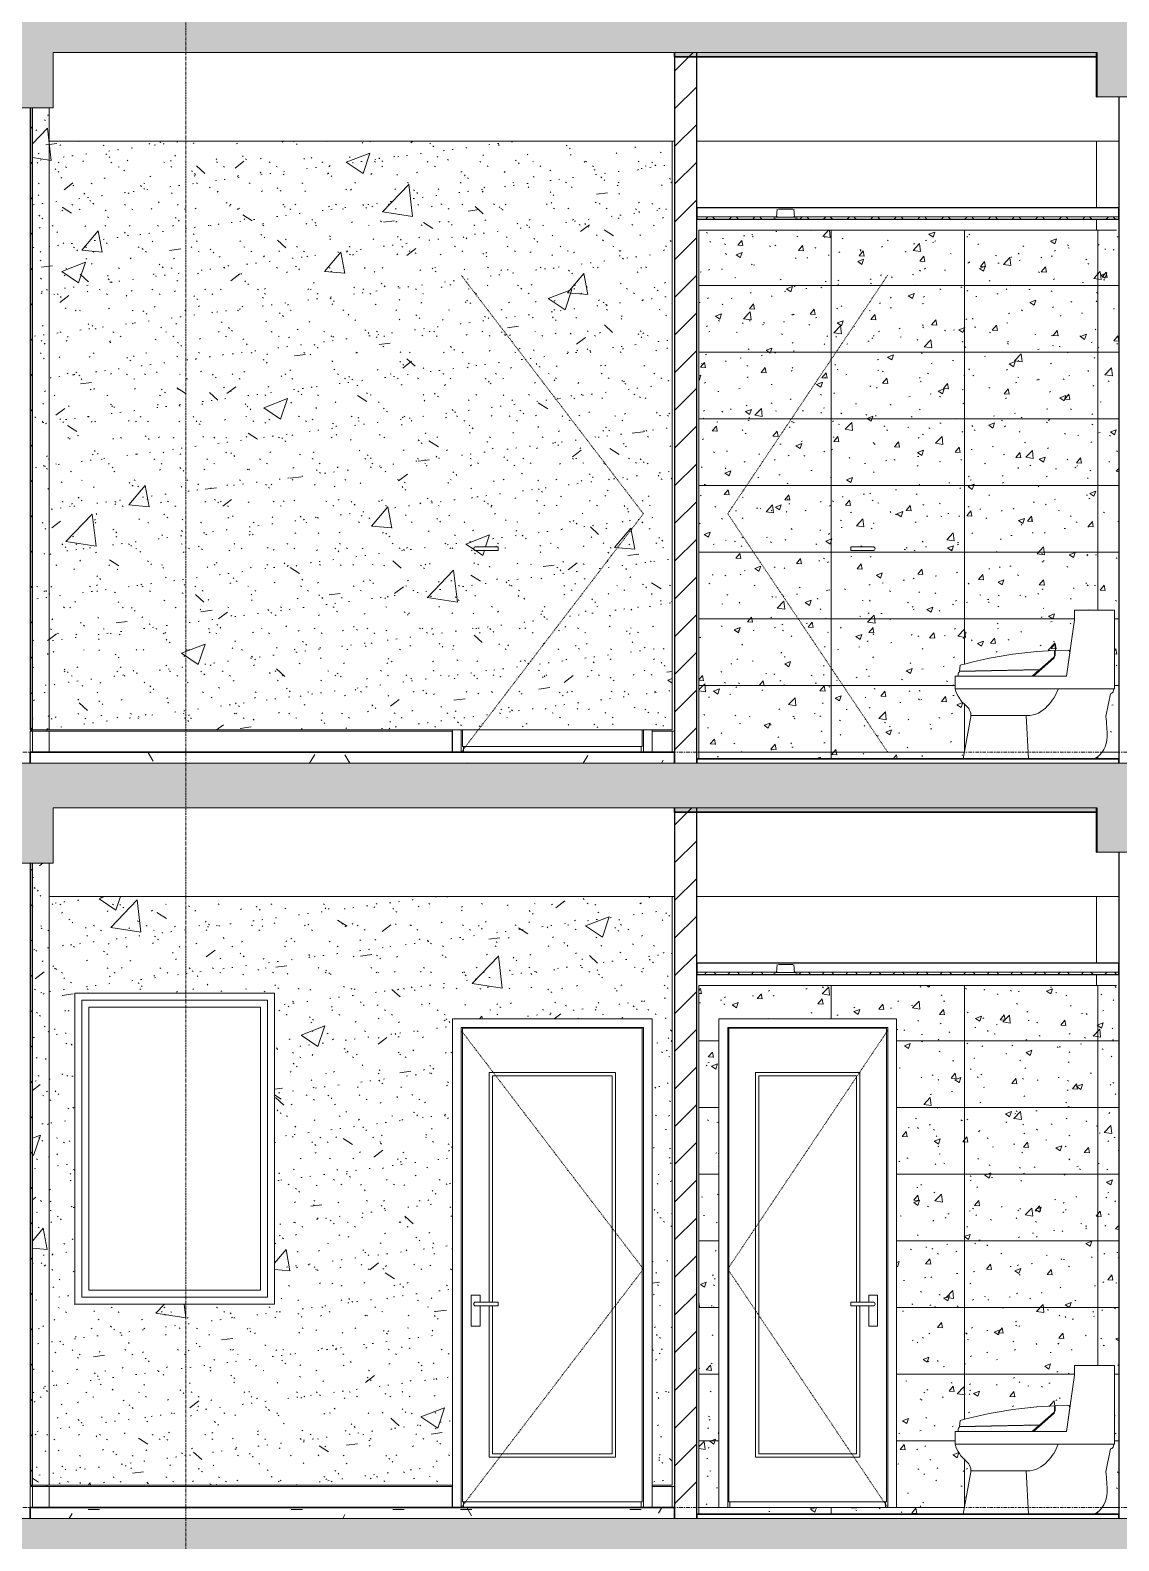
# Model space of a CAD drawing. Header units: millimetres. Extents: x -92143 to -2058, y -8802 to 35300.
# Drawn here: x -45237 to -40337, y 5450 to 12250 of the extents above; entities that cross this region are included whole.
import ezdxf

# ---------------------------------------------------------------- set-up
doc = ezdxf.new("R2010")
doc.units = ezdxf.units.MM
for name, pattern in [('Centre', [31.75, 6.35, -4.7625, 15.875, -4.7625]), ('Dash', [6.35, 3.175, -3.175]), ('Grid Line', [22.225, 12.7, -3.175, 3.175, -3.175])]:
    doc.linetypes.add(name, pattern=pattern)
for name, color, linetype, lineweight in [('0-1', 7, 'Continuous', 5), ('A-CLNG-1', 250, 'Continuous', 25), ('A-CLNG-2', 7, 'Continuous', 9), ('A-CLNG-PATT-1', 9, 'Continuous', 9), ('A-DETL-GENF-1', 7, 'Continuous', 9), ('A-DETL-GENF-HDLN-1', 7, 'Dash', 9), ('A-DETL-THIN', 151, 'Continuous', 9), ('A-DOOR', 31, 'Continuous', 9), ('A-DOOR-1', 7, 'Continuous', 9), ('A-FLOR-1', 10, 'Continuous', 35), ('A-FLOR-HRAL', 11, 'Continuous', 9), ('A-FLOR-HRAL-1', 253, 'Continuous', 18), ('A-FLOR-HRAL-2', 9, 'Continuous', 9), ('A-FLOR-LEVL-2', 51, 'Centre', 9), ('A-FLOR-PATT-1', 7, 'Continuous', 9), ('A-FLOR-PATT-2', 67, 'Continuous', 9), ('A-GLAZ', 151, 'Continuous', 9), ('A-GLAZ-1', 7, 'Continuous', 9), ('A-WALL-1', 7, 'Continuous', 9), ('A-WALL-2', 250, 'Continuous', 25), ('A-WALL-PATT-1', 7, 'Continuous', 9), ('A-WALL-PATT-2', 9, 'Continuous', 9), ('E-LITE-EQPM', 33, 'Continuous', 9), ('E-LITE-EQPM-1', 7, 'Continuous', 9), ('I-WALL-1', 250, 'Continuous', 25), ('I-WALL-2', 7, 'Continuous', 9), ('P-SANR-FIXT', 6, 'Continuous', 9), ('P-SANR-FIXT-1', 7, 'Continuous', 9), ('S-BEAM-1', 12, 'Continuous', 5), ('S-BEAM-2', 7, 'Continuous', 9), ('S-BEAM-3', 10, 'Continuous', 35), ('S-COLS-1', 7, 'Continuous', 9), ('S-GRID-1', 1, 'Grid Line', 9)]:
    doc.layers.add(name, color=color, linetype=linetype, lineweight=lineweight)
pattern_1 = [(45, (-51987.05, 14125), (-84.8528, 84.8528), [])]
pattern_2 = [(0, (-51987.05, 14125), (609.6, 152.4), [50.292, -406.908, 50.292, -406.908, -2438.4]), (0, (-51987.05, 14125), (609.6, 152.4), [-914.4, 50.292, -864.108, 50.292, -406.908, -1066.8]), (0, (-51987.05, 14125), (609.6, 152.4), [-2286, 50.292, -254.508, 50.292, -711.708]), (120, (-51758.45, 14201.2), (-436.7823, 451.729), [50.292, -406.908, 50.292, -2845.308]), (120, (-51758.45, 14201.2), (-436.7823, 451.729), [-507.492, -406.908, 50.292, -864.108, -1524]), (120, (-51758.45, 14201.2), (-436.7823, 451.729), [-1828.8, 50.292, -406.908, 50.292, -1016.508]), (120, (-51758.45, 14201.2), (-436.7823, 451.729), [-2336.292, -254.508, 50.292, -711.708]), (240, (-51682.25, 14506), (-172.8177, -604.129), [50.292, -406.908, 50.292, -406.908, -2438.4]), (240, (-51682.25, 14506), (-172.8177, -604.129), [-914.4, 50.292, -864.108, 50.292, -406.908, -1066.8]), (240, (-51682.25, 14506), (-172.8177, -604.129), [-2286, 50.292, -254.508, 50.292, -711.708])]
pattern_3 = [(45, (-51987.05, 14125), (-53.033, 53.033), []), (135, (-51987.05, 14125), (-53.033, -53.033), [])]
pattern_4 = [(45, (-51987.05, 14125), (-79.5495, 79.5495), [])]
pattern_5 = [(50, (-51987.05, 14125), (1093.104, -95.634), [114.3, -1257.3]), (355, (-51987, 14125), (-211.46, 1146.34), [91.44, -1005.84]), (100.451, (-51896, 14117), (881.66, 1050.7), [97.14, -1068.54]), (46.184, (-51987, 14429.8), (1626.47, -252.26), [171.45, -1885.95]), (96.636, (-51851.5, 14408.8), (1424.42, 1484.57), [145.71, -1602.81]), (351.184, (-51987, 14429.8), (1424.43, 1484.55), [137.16, -1508.76]), (21, (-51834.65, 14353.6), (909.686, -613.59), [114.3, -1257.3]), (326, (-51834.7, 14353.6), (370.81, 1105.13), [91.44, -1005.84]), (71.451, (-51758.8, 14302.5), (1280.5, 491.53), [97.14, -1068.54]), (37.5, (-51987.05, 14125), (18.531, 507.33), [50.292, -943.356, 50.292, -970.788, -1009.65]), (37.5, (-51987.05, 14125), (18.531, 507.33), [-2014.73, 50.29, -959.36]), (7.5, (-51987.05, 14125), (400.918, 601.084), [50.292, -531.876, 50.292, -920.496, -384.81]), (7.5, (-51987.05, 14125), (400.918, 601.084), [-1552.956, 50.29, -334.52]), (327.5, (-52326.9, 14125), (813.545, -34.374), [50.292, -330.708, 50.292, -1138.428, -1577.34]), (327.5, (-52326.9, 14125), (813.545, -34.374), [-1569.72, 50.29, -1527.05]), (317.5, (-52479.3, 14125), (888.775, 152.56), [50.29, -445.01, 50.29, -739.14, -1120.14]), (317.5, (-52479.3, 14125), (888.775, 152.56), [-1284.73, 50.29, -1069.85])]
pattern_6 = [(37.5, (-51987.05, 14125), (-4.7995, 146.8239), [5.029, -110.795, 5.029, -124.511, -123.825]), (37.5, (-51987.05, 14125), (-4.7995, 146.8239), [-245.364, 5.029, -118.796]), (7.5, (-51987.05, 14125), (134.8574, 215.0472), [5.029, -57.455, 5.029, -99.365, -40.005]), (7.5, (-51987.05, 14125), (134.8574, 215.0472), [-166.878, 5.029, -34.976]), (327.5, (-52080.78, 14125), (237.2978, 0.4316), [5.029, -33.071, 5.029, -132.131, -179.07]), (327.5, (-52080.78, 14125), (237.2978, 0.4316), [-175.26, 5.029, -174.041]), (317.5, (-52080.78, 14125), (229.067, 66.8792), [5.029, -14.021, 5.029, -84.887, -102.87]), (317.5, (-52080.78, 14125), (229.067, 66.8792), [-108.966, 5.029, -97.841])]
pattern_7 = [(50, (-51987.05, 14125), (273.276, -23.909), [28.575, -314.325]), (355, (-51987.05, 14125), (-52.8646, 286.585), [22.86, -251.46]), (100.451, (-51964.28, 14123), (220.414, 262.6745), [24.285, -267.135]), (46.184, (-51987.05, 14201.2), (406.619, -63.0646), [42.863, -471.488]), (96.636, (-51953.17, 14195.94), (356.104, 371.141), [36.428, -400.703]), (351.184, (-51987.05, 14201.2), (356.107, 371.138), [34.29, -377.19]), (21, (-51948.95, 14182.15), (227.4212, -153.398), [28.575, -314.325]), (326, (-51948.95, 14182.15), (92.7027, 276.282), [22.86, -251.46]), (71.451, (-51930, 14169.37), (320.1254, 122.8816), [24.285, -267.135]), (37.5, (-51987.05, 14125), (4.6325, 126.8326), [5.029, -243.383, 5.029, -250.241, -252.413]), (37.5, (-51987.05, 14125), (4.6325, 126.8326), [-503.682, 5.029, -247.383]), (7.5, (-51987.05, 14125), (100.2292, 150.2711), [5.029, -140.513, 5.029, -237.668, -96.203]), (7.5, (-51987.05, 14125), (100.2292, 150.2711), [-388.239, 5.029, -91.173]), (327.5, (-52072.01, 14125), (203.38684, -8.5935), [5.029, -90.221, 5.029, -292.151, -394.335]), (327.5, (-52072.01, 14125), (203.38684, -8.5935), [-392.43, 5.029, -389.306]), (317.5, (-52110.11, 14125), (222.1944, 38.1398), [5.029, -118.796, 5.029, -192.329, -280.035]), (317.5, (-52110.11, 14125), (222.1944, 38.1398), [-321.183, 5.029, -275.006])]

# ---------------------------------------------------------------- blocks, each defined once
blk = doc.blocks.new('NCV_TKTC_KET CAU_rvt-1-TKCS_MẶT CẮT E')
at = {"layer": 'A-FLOR-PATT-1'}
h = blk.add_hatch(color=256, dxfattribs=at)
h.paths.add_polyline_path([(-48635.6, 12130), (-48635.6, 12150), (-50536.9, 12150), (-50536.9, 12130), (-48844.9, 12130)])
h.paths.add_polyline_path([(-73236.9, 12130), (-73236.9, 12150), (-75336.9, 12150), (-75336.9, 12130), (-73352.2, 12130)])
h.paths.add_polyline_path([(-20336.9, 12130), (-20336.9, 12150), (-22235.3, 12150), (-22235.3, 12130), (-20484.2, 12130)])
h.paths.add_polyline_path([(-66936.9, 12130), (-65032.3, 12130), (-65032.3, 12150), (-66936.9, 12150)])
h.paths.add_polyline_path([(-22435.3, 12130), (-22435.3, 12150), (-22438.4, 12150), (-22438.4, 12130)])
h.paths.add_polyline_path([(-28536.9, 12130), (-28536.9, 12150), (-30435.3, 12150), (-30435.3, 12130), (-28807.5, 12130)])
h.paths.add_polyline_path([(-58736.9, 12130), (-56833.3, 12130), (-56833.3, 12150), (-58736.9, 12150)])
h.paths.add_polyline_path([(-30635.3, 12130), (-30635.3, 12150), (-30638.4, 12150), (-30638.4, 12130)])
h.paths.add_polyline_path([(-40434.4, 12130), (-40434.4, 12150), (-42336.9, 12150), (-42336.9, 12130), (-40521.7, 12130)])
h.paths.add_polyline_path([(-48435.6, 12130), (-48433.3, 12130), (-48433.3, 12150), (-48435.6, 12150)])
h = blk.add_hatch(color=256, dxfattribs=at)
h.paths.add_polyline_path([(-74122.9, 8730), (-73236.9, 8730), (-73236.9, 8750), (-75336.9, 8750), (-75336.9, 8730), (-74739.4, 8730)])
h.paths.add_polyline_path([(-20336.9, 8730), (-20336.9, 8750), (-22235.3, 8750), (-22235.3, 8730), (-20484.2, 8730)])
h.paths.add_polyline_path([(-66936.9, 8730), (-65032.3, 8730), (-65032.3, 8750), (-66936.9, 8750)])
h.paths.add_polyline_path([(-22438.4, 8730), (-22435.3, 8730.3), (-22435.3, 8750), (-22438.4, 8749.9), (-22438.4, 8741.9)])
h.paths.add_polyline_path([(-28536.9, 8730), (-28536.9, 8750), (-30435.3, 8750), (-30435.3, 8730), (-28807.5, 8730)])
h.paths.add_polyline_path([(-58736.9, 8730), (-56833.3, 8730), (-56833.3, 8750), (-58736.9, 8750)])
h.paths.add_polyline_path([(-50536.9, 8730), (-48635.6, 8730), (-48635.6, 8750), (-50536.9, 8750)])
h.paths.add_polyline_path([(-30635.3, 8730), (-30635.3, 8750), (-30638.4, 8750), (-30638.4, 8730)])
h.paths.add_polyline_path([(-40434.4, 8730), (-40434.4, 8750), (-42336.9, 8750), (-42336.9, 8730), (-40521.7, 8730)])
h.paths.add_polyline_path([(-48435.6, 8730), (-48433.3, 8730), (-48433.3, 8750), (-48435.6, 8750)])
at = {"layer": 'S-BEAM-1'}
for points in [[(-40434.4, 11950), (-40434.4, 12150), (-40436.9, 12150), (-40436.9, 11950)], [(-40434.4, 8550), (-40434.4, 8750), (-40436.9, 8750), (-40436.9, 8550)]]:
    blk.add_hatch(color=256, dxfattribs=at).paths.add_polyline_path(points)
at = {"layer": 'A-FLOR-1'}
for p, q in [((-42336.9, 12150), (-42336.9, 12130)), ((-42336.9, 12130), (-40434.4, 12130)), ((-42336.9, 8750), (-42336.9, 8730)), ((-42336.9, 8730), (-40434.4, 8730))]:
    blk.add_line(p, q, dxfattribs=at)
at = {"layer": 'S-BEAM-2'}
for p, q in [((-43536.9, 11750), (-45151.9, 11750)), ((-42336.9, 11750), (-43536.9, 11750)), ((-40336.9, 11750), (-42236.9, 11750)), ((-43536.9, 8350), (-45151.9, 8350)), ((-42336.9, 8350), (-43536.9, 8350)), ((-40336.9, 8350), (-42236.9, 8350))]:
    blk.add_line(p, q, dxfattribs=at)
at = {"layer": 'S-BEAM-3'}
for p, q in [((-40436.9, 12150), (-40436.9, 11950)), ((-40436.9, 11950), (-40434.4, 11950)), ((-40436.9, 8750), (-40436.9, 8550)), ((-40436.9, 8550), (-40434.4, 8550))]:
    blk.add_line(p, q, dxfattribs=at)
blk = doc.blocks.new('DOOR_CW_01 CANH MO-PANEL KINH - DIW_01-900x2200-CỬA GỖ VÂN LAMINATE-V1-TKCS_MẶT CẮT E')
at = {"layer": 'A-DETL-GENF-HDLN-1'}
for p, q in [((-42476.9, 6673.5), (-43296.9, 7747)), ((-43296.9, 5600), (-42476.9, 6673.5))]:
    blk.add_line(p, q, dxfattribs=at)
at = {"layer": 'A-DOOR-1'}
for p, q in [((-43296.9, 7760), (-43296.9, 5600)), ((-43296.9, 7760), (-42476.9, 7760)), ((-42481.9, 7758), (-43291.9, 7758)), ((-43291.9, 7758), (-43291.9, 5626)), ((-42481.9, 5626), (-42481.9, 7758)), ((-42476.9, 5600), (-42476.9, 7760)), ((-43171.9, 6524.5), (-43171.9, 7558)), ((-43171.9, 7558), (-42601.9, 7558)), ((-42601.9, 7558), (-42601.9, 5826)), ((-43156.9, 7543), (-43156.9, 6524.5)), ((-42616.9, 7543), (-43156.9, 7543)), ((-42616.9, 5841), (-42616.9, 7543)), ((-43212.2, 6556), (-43251.7, 6556)), ((-43251.7, 6556), (-43251.7, 6416)), ((-43212.2, 6524.5), (-43212.2, 6556)), ((-43156.9, 6524.5), (-43231.9, 6524.5)), ((-43156.9, 6507.5), (-43231.9, 6507.5)), ((-43212.2, 6416), (-43212.2, 6507.5)), ((-43171.9, 5826), (-43171.9, 6507.5)), ((-43156.9, 6524.5), (-43131.1, 6524.5)), ((-43156.9, 6507.5), (-43156.9, 5841)), ((-43131.1, 6507.5), (-43156.9, 6507.5)), ((-43131.1, 6524.5), (-43131.1, 6507.5)), ((-43251.7, 6416), (-43212.2, 6416)), ((-42601.9, 5826), (-43171.9, 5826)), ((-43156.9, 5841), (-42616.9, 5841)), ((-43336.9, 5600), (-43336.9, 5700)), ((-42436.9, 5700), (-42436.9, 5695)), ((-43291.9, 5626), (-42481.9, 5626)), ((-43286.9, 5626), (-43286.9, 5600)), ((-42486.9, 5626), (-42486.9, 5600))]:
    blk.add_line(p, q, dxfattribs=at)
for start, end in [(90, 180), (180, 270)]:
    blk.add_arc((-43231.9, 6516), 8.5, start, end, dxfattribs=at)
blk = doc.blocks.new('DOOR_CW_01 CANH MO-PANEL KINH - DIG_02-800x2200-CỬA NHÔM KÍNH-401063-TKCS_MẶT CẮT E')
at = {"layer": 'A-DETL-GENF-HDLN-1'}
for p, q in [((-50297.3, 6673.5), (-49577.3, 7747)), ((-49577.3, 5600), (-50297.3, 6673.5))]:
    blk.add_line(p, q, dxfattribs=at)
at = {"layer": 'A-DOOR-1'}
for p, q in [((-50297.3, 7760), (-50297.3, 5600)), ((-50297.3, 7760), (-49577.3, 7760)), ((-50292.3, 7758), (-50292.3, 5626)), ((-49582.3, 7758), (-50292.3, 7758)), ((-49582.3, 5626), (-49582.3, 7758)), ((-49577.3, 5600), (-49577.3, 7760)), ((-50172.3, 7558), (-49702.3, 7558)), ((-50172.3, 5826), (-50172.3, 7558)), ((-49702.3, 7558), (-49702.3, 6524.5)), ((-49717.3, 7543), (-50157.3, 7543)), ((-50157.3, 7543), (-50157.3, 5841)), ((-49717.3, 6524.5), (-49717.3, 7543)), ((-49662.1, 6556), (-49662.1, 6524.5)), ((-49622.6, 6556), (-49662.1, 6556)), ((-49622.6, 6416), (-49622.6, 6556)), ((-49743.2, 6524.5), (-49717.3, 6524.5)), ((-49743.2, 6507.5), (-49743.2, 6524.5)), ((-49717.3, 6507.5), (-49743.2, 6507.5)), ((-49642.3, 6524.5), (-49717.3, 6524.5)), ((-49717.3, 5841), (-49717.3, 6507.5)), ((-49642.3, 6507.5), (-49717.3, 6507.5)), ((-49702.3, 6507.5), (-49702.3, 5826)), ((-49662.1, 6507.5), (-49662.1, 6416)), ((-49662.1, 6416), (-49622.6, 6416)), ((-49702.3, 5826), (-50172.3, 5826)), ((-50157.3, 5841), (-49717.3, 5841)), ((-50292.3, 5626), (-49582.3, 5626)), ((-50287.3, 5600), (-50287.3, 5626)), ((-49587.3, 5600), (-49587.3, 5626))]:
    blk.add_line(p, q, dxfattribs=at)
for start, end in [(0, 90), (270, 360)]:
    blk.add_arc((-49642.3, 6516), 8.5, start, end, dxfattribs=at)
blk = doc.blocks.new('M_Fixed - 900 x 1400-901191-TKCS_MẶT CẮT E')
at = {"layer": 'A-GLAZ-1'}
for p, q in [((-53204.9, 6547), (-53204.9, 7883)), ((-53204.9, 7883), (-52368.9, 7883)), ((-53173.9, 6578), (-53173.9, 7852)), ((-53173.9, 7852), (-52399.9, 7852)), ((-52399.9, 7852), (-52399.9, 6578)), ((-52368.9, 7883), (-52368.9, 6547)), ((-52368.9, 6547), (-53204.9, 6547)), ((-52399.9, 6578), (-53173.9, 6578))]:
    blk.add_line(p, q, dxfattribs=at)
blk = doc.blocks.new('TOILET - TOILET-348229-TKCS_MẶT CẮT E')
at = {"layer": 'P-SANR-FIXT-1'}
for p, q in [((-48735.6, 6196.1), (-48772.1, 5942.7)), ((-48735.6, 6238.8), (-48735.6, 6196.1)), ((-48556.6, 6238.8), (-48735.6, 6238.8)), ((-48556.6, 5884.5), (-48556.6, 6238.8)), ((-48825.8, 6040.7), (-48825.8, 6057.1)), ((-48762.2, 6059.4), (-48823, 6057.8)), ((-48756.8, 6048.9), (-48760.2, 6058.1)), ((-49251, 5991.3), (-49254.7, 5965.3)), ((-48830.9, 6022.1), (-48920.2, 5942.7)), ((-48892.8, 5971.6), (-48829.5, 6027.8)), ((-48772.1, 5942.7), (-48756.8, 6048.9)), ((-48772.1, 5942.7), (-49273.5, 5942.7)), ((-49273.5, 5942.7), (-49273.5, 5884.5)), ((-49260.4, 5950.7), (-49260.4, 5942.7)), ((-49260.4, 5942.7), (-48926.9, 5942.7)), ((-49254.7, 5965.3), (-48892.8, 5971.6)), ((-48894.8, 5970), (-49253.9, 5963.7)), ((-48926.9, 5942.7), (-48894.8, 5970)), ((-48920.2, 5942.7), (-48772.1, 5942.7)), ((-49273.5, 5884.5), (-48556.6, 5884.5)), ((-48596, 5760.8), (-48574.2, 5863.3)), ((-48559.8, 5884.5), (-48556.6, 5884.5)), ((-49204, 5751.5), (-49237.9, 5570)), ((-48948.9, 5764.9), (-49202.5, 5764.9)), ((-48943.9, 5570), (-48954.1, 5764.9))]:
    blk.add_line(p, q, dxfattribs=at)
for centre, radius, start, end in [((-48763.6, 4249.5), 1808.7, 91.96954, 105.63378), ((-50067.9, 6068.4), 1244.9, 358.55642, 359.51417), ((-48762.2, 6057.2), 2.2, 24.51614, 91.48386), ((-48847.1, 6039.8), 24, 312.65493, 353.34507), ((-48850.1, 6040.7), 24.3, 328, 0), ((-49228.4, 5943), 32.8, 140.92973, 166.55141), ((-49128.9, 5924.8), 150, 195.58387, 230.94135), ((-49003.8, 5954.4), 206.2, 314.86385, 340.16833), ((-48578.4, 5881.7), 18.9, 283, 8.44138), ((-49259.2, 5764.2), 56.7, 347.05865, 50.94135), ((-48948.9, 5881.3), 116.3, 270, 321.12142), ((-49152.3, 5674.2), 563, 359.42772, 8.84035), ((-48706, 5669.8), 116.7, 300.6227, 359.42772)]:
    blk.add_arc(centre, radius, start, end, dxfattribs=at)
blk = doc.blocks.new('LIC_10-ĐÈN LED DOWNLIGHT ÂM TRẦN_ P_6W_ ÁNH SÁNG 4000K - LIC_10-ĐÈN LED DOWNLIGHT ÂM TRẦN_ P_6W_ ÁNH SÁNG 4000K-V2-TKCS_MẶT CẮT E')
at = {"layer": 'E-LITE-EQPM-1'}
for p, q in [((-41874.5, 8045), (-41877, 8009)), ((-41804.5, 8045), (-41869.4, 8045)), ((-41796.9, 8009), (-41799.4, 8045)), ((-41896.9, 8000), (-41896.9, 7998)), ((-41896.9, 7998), (-41891, 7998)), ((-41776.9, 7998), (-41896.9, 7998)), ((-41895.8, 8000), (-41893.4, 8000)), ((-41893.3, 8000), (-41876.1, 8000)), ((-41782.9, 8000), (-41891, 8000)), ((-41887.9, 8009), (-41887.9, 8000)), ((-41885.5, 8000), (-41882.1, 8000)), ((-41791, 8009), (-41882.9, 8009)), ((-41882, 8002), (-41882, 8000)), ((-41881.1, 8000), (-41878.6, 8000)), ((-41873.6, 8000), (-41800.3, 8000)), ((-41860.6, 8000), (-41853.3, 8000)), ((-41820.5, 8000), (-41813.3, 8000)), ((-41797.7, 8000), (-41780.6, 8000)), ((-41795.3, 8000), (-41792.7, 8000)), ((-41791.9, 8000), (-41791.9, 8002)), ((-41791.8, 8000), (-41788.4, 8000)), ((-41785.9, 8000), (-41785.9, 8009)), ((-41782.9, 7998), (-41776.9, 7998)), ((-41780.5, 8000), (-41778.1, 8000)), ((-41776.9, 7998), (-41776.9, 8000))]:
    blk.add_line(p, q, dxfattribs=at)
blk = doc.blocks.new('Railing - Railing-939157-TKCS_MẶT CẮT E')
at = {"layer": 'A-FLOR-HRAL-1'}
for p, q in [((-42336.9, 5695), (-42346.9, 5695)), ((-42346.9, 5695), (-42346.9, 5600)), ((-42336.9, 5600), (-42336.9, 5695)), ((-42346.9, 5600), (-42336.9, 5600))]:
    blk.add_line(p, q, dxfattribs=at)
at = {"layer": 'A-FLOR-HRAL-2'}
for p, q in [((-42437.4, 5600), (-42437.4, 5695)), ((-42437.4, 5695), (-42346.9, 5695))]:
    blk.add_line(p, q, dxfattribs=at)
blk = doc.blocks.new('Railing - Railing-939158-TKCS_MẶT CẮT E')
at = {"layer": 'A-FLOR-HRAL-1'}
for p, q in [((-45226.9, 5695), (-45236.9, 5695)), ((-45236.9, 5695), (-45236.9, 5600)), ((-45226.9, 5600), (-45226.9, 5695)), ((-45236.9, 5600), (-45226.9, 5600))]:
    blk.add_line(p, q, dxfattribs=at)
at = {"layer": 'A-FLOR-HRAL-2'}
for p, q in [((-45226.9, 5695), (-45151.9, 5695)), ((-45151.9, 5600), (-45151.9, 5695)), ((-45151.9, 5695), (-43337.4, 5695)), ((-43337.4, 5695), (-43337.4, 5600))]:
    blk.add_line(p, q, dxfattribs=at)
blk = doc.blocks.new('NCV_TKTC_TANG 2_rvt-1-TKCS_MẶT CẮT E')
at = {"layer": 'A-CLNG-PATT-1'}
h = blk.add_hatch(dxfattribs=at)
h.set_pattern_fill('FP_4', color=256, style=0, pattern_type=2)
h.set_pattern_definition(pattern_3)
h.paths.add_polyline_path([(-41446.5, 8000), (-40336.9, 8000), (-40336.9, 8010), (-41790.5, 8009), (-41790.5, 8000), (-41754.7, 8000)])
h.paths.add_polyline_path([(-42063, 8000), (-41883.4, 8000), (-41882.9, 8009), (-42236.9, 8010), (-42236.9, 8000)])
at = {"layer": 'A-FLOR-PATT-2'}
h = blk.add_hatch(dxfattribs=at)
h.set_pattern_fill('FP_2', color=256, style=0, pattern_type=2)
h.set_pattern_definition(pattern_2)
h.paths.add_polyline_path([(-42371.3, 5550), (-42336.9, 5550), (-42336.9, 5600), (-45236.9, 5600), (-45236.9, 5550), (-42679.5, 5550)])
at = {"layer": 'A-WALL-PATT-1'}
h = blk.add_hatch(dxfattribs=at)
h.set_pattern_fill('FP_5', color=256, style=0, pattern_type=2)
h.set_pattern_definition(pattern_4)
h.paths.add_polyline_path([(-45236.9, 5700), (-45226.9, 5700), (-45226.9, 8500), (-45236.9, 8500), (-45236.9, 5977.7)])
at = {"layer": 'A-WALL-PATT-2'}
h = blk.add_hatch(dxfattribs=at)
h.set_pattern_fill('FP_1', color=256, style=0, pattern_type=2)
h.set_pattern_definition(pattern_1)
h.paths.add_polyline_path([(-42336.9, 5550), (-42236.9, 5550), (-42236.9, 8750), (-42336.9, 8750), (-42336.9, 5673.3)])
h = blk.add_hatch(dxfattribs=at)
h.set_pattern_fill('FP_7', color=256, style=0, pattern_type=2)
h.set_pattern_definition(pattern_5)
h.paths.add_polyline_path([(-45226.9, 5700), (-45151.9, 5700), (-45151.9, 8500), (-45226.9, 8500), (-45226.9, 5977.7)])
h = blk.add_hatch(dxfattribs=at)
h.set_pattern_fill('FP_6', color=256, style=0, pattern_type=2)
h.set_pattern_definition(pattern_6)
h.paths.add_polyline_path([(-45226.9, 5700), (-45151.9, 5700), (-45151.9, 8500), (-45226.9, 8500), (-45226.9, 5977.7)])
h = blk.add_hatch(dxfattribs=at)
h.set_pattern_fill('FP_7', color=256, style=0, pattern_type=2)
h.set_pattern_definition(pattern_5)
h.paths.add_polyline_path([(-42436.9, 5700), (-42346.9, 5700), (-42346.9, 8350), (-45151.9, 8350), (-45151.9, 5700), (-43336.9, 5700), (-43336.9, 7800), (-42436.9, 7800), (-42436.9, 5977.7)])
h.paths.add_polyline_path([(-45036.9, 6515), (-45036.9, 7915), (-44136.9, 7915), (-44136.9, 6515)])
h = blk.add_hatch(dxfattribs=at)
h.set_pattern_fill('FP_6', color=256, style=0, pattern_type=2)
h.set_pattern_definition(pattern_6)
h.paths.add_polyline_path([(-42436.9, 5700), (-42346.9, 5700), (-42346.9, 8350), (-45151.9, 8350), (-45151.9, 5700), (-43336.9, 5700), (-43336.9, 7800), (-42436.9, 7800), (-42436.9, 5977.7)])
h.paths.add_polyline_path([(-45036.9, 6515), (-45036.9, 7915), (-44136.9, 7915), (-44136.9, 6515)])
h = blk.add_hatch(dxfattribs=at)
h.set_pattern_fill('FP_10', color=256, style=0, pattern_type=2)
h.set_pattern_definition(pattern_7)
h.paths.add_polyline_path([(-40389.3, 5570), (-40336.9, 5570), (-40336.9, 7950), (-42226.9, 7950), (-42226.1, 5570), (-41037.9, 5570), (-41002.5, 5764.1), (-41004, 5776.8), (-41008, 5788.5), (-41014.6, 5799.3), (-41046, 5831.2), (-41062.2, 5855.8), (-41073.5, 5884.5), (-41073.5, 5942.7), (-41060.4, 5942.7), (-41060.4, 5950.7), (-41053.9, 5963.7), (-40694.8, 5970), (-40726.9, 5942.7), (-40720.2, 5942.7), (-40626.5, 6027.8), (-40623.3, 6037), (-40623, 6057.8), (-40560.2, 6058.1), (-40556.8, 6048.9), (-40535.6, 6196.1), (-40535.6, 6238.8), (-40356.6, 6238.8), (-40356.6, 5884.5), (-40359.8, 5884.5), (-40362.9, 5871.1), (-40369.8, 5864.9), (-40374.2, 5863.3), (-40396, 5760.8), (-40390.8, 5714.8), (-40389.3, 5668.6), (-40392.6, 5642.4), (-40401.6, 5617.6), (-40416.1, 5595.4), (-40435.1, 5577.1), (-40447, 5570), (-40390.8, 5570)])
h.paths.add_polyline_path([(-42137.3, 5600), (-42137.3, 7800), (-41337.3, 7800), (-41337.3, 5600), (-42063, 5600)])
h.paths.add_polyline_path([(-41054.7, 5965.3), (-41051, 5991.3), (-40911.2, 6024.5), (-40769.1, 6046.5), (-40625.8, 6057.1), (-40627.2, 6035.7), (-40630.9, 6026.5), (-40694.8, 5971.6), (-41053.9, 5965.3)])
h = blk.add_hatch(dxfattribs=at)
h.set_pattern_fill('FP_17', color=256, style=0, pattern_type=2)
h.set_pattern_definition([(0, (-42231.94, 5600), (0, 300), []), (90, (-42231.94, 5600), (-600, 4e-14), [])])
h.paths.add_polyline_path([(-40389.3, 5570), (-40336.9, 5570), (-40336.9, 7950), (-42226.9, 7950), (-42226.1, 5570), (-41037.9, 5570), (-41002.5, 5764.1), (-41004, 5776.8), (-41008, 5788.5), (-41014.6, 5799.3), (-41046, 5831.2), (-41062.2, 5855.8), (-41073.5, 5884.5), (-41073.5, 5942.7), (-41060.4, 5942.7), (-41060.4, 5950.7), (-41053.9, 5963.7), (-40694.8, 5970), (-40726.9, 5942.7), (-40720.2, 5942.7), (-40626.5, 6027.8), (-40623.3, 6037), (-40623, 6057.8), (-40560.2, 6058.1), (-40556.8, 6048.9), (-40535.6, 6196.1), (-40535.6, 6238.8), (-40356.6, 6238.8), (-40356.6, 5884.5), (-40359.8, 5884.5), (-40362.9, 5871.1), (-40369.8, 5864.9), (-40374.2, 5863.3), (-40396, 5760.8), (-40390.8, 5714.8), (-40389.3, 5668.6), (-40392.6, 5642.4), (-40401.6, 5617.6), (-40416.1, 5595.4), (-40435.1, 5577.1), (-40447, 5570), (-40390.8, 5570)])
h.paths.add_polyline_path([(-42137.3, 5600), (-42137.3, 7800), (-41337.3, 7800), (-41337.3, 5600), (-42063, 5600)])
h.paths.add_polyline_path([(-41054.7, 5965.3), (-41051, 5991.3), (-40911.2, 6024.5), (-40769.1, 6046.5), (-40625.8, 6057.1), (-40627.2, 6035.7), (-40630.9, 6026.5), (-40694.8, 5971.6), (-41053.9, 5965.3)])
at = {"layer": 'A-CLNG-1'}
for p, q in [((-40336.9, 8050), (-42236.9, 8050)), ((-42236.9, 8050), (-42236.9, 8000)), ((-40336.9, 8000), (-40336.9, 8050)), ((-42236.9, 8000), (-41891, 8000)), ((-41782.9, 8000), (-40336.9, 8000))]:
    blk.add_line(p, q, dxfattribs=at)
at = {"layer": 'A-CLNG-2'}
for p, q in [((-41871.5, 8010), (-42236.9, 8010)), ((-40336.9, 8010), (-41802.4, 8010))]:
    blk.add_line(p, q, dxfattribs=at)
at = {"layer": 'A-FLOR-1'}
for p, q in [((-42336.9, 5600), (-45236.9, 5600)), ((-45236.9, 5600), (-45236.9, 5550)), ((-42336.9, 5550), (-42336.9, 5600)), ((-40336.9, 5570), (-42236.9, 5570)), ((-42236.9, 5570), (-42236.9, 5550)), ((-40336.9, 5550), (-40336.9, 5570))]:
    blk.add_line(p, q, dxfattribs=at)
at = {"layer": 'A-WALL-1'}
for p, q in [((-45161.9, 5700), (-45161.9, 5695)), ((-43336.9, 5600), (-43336.9, 5700)), ((-42436.9, 5700), (-42436.9, 5695))]:
    blk.add_line(p, q, dxfattribs=at)
at = {"layer": 'A-WALL-2'}
for p, q in [((-42336.9, 8750), (-42336.9, 5550)), ((-42236.9, 5550), (-42236.9, 8750)), ((-40336.9, 8550), (-40336.9, 5550))]:
    blk.add_line(p, q, dxfattribs=at)
at = {"layer": 'I-WALL-1'}
for p, q in [((-45236.9, 8500), (-45236.9, 5700)), ((-45226.9, 5700), (-45226.9, 8500)), ((-45236.9, 5700), (-45226.9, 5700))]:
    blk.add_line(p, q, dxfattribs=at)
at = {"layer": 'I-WALL-2'}
for p, q in [((-45151.9, 5700), (-45151.9, 8500)), ((-42346.9, 5700), (-42346.9, 8350)), ((-45036.9, 6515), (-45036.9, 7915)), ((-45036.9, 7915), (-44136.9, 7915)), ((-44136.9, 7915), (-44136.9, 6515)), ((-40346.9, 7950), (-42226.9, 7950)), ((-42226.9, 7950), (-42226.9, 5570)), ((-43336.9, 5700), (-43336.9, 7800)), ((-43336.9, 7800), (-42436.9, 7800)), ((-42436.9, 7800), (-42436.9, 5700)), ((-42137.3, 5600), (-42137.3, 7800)), ((-42137.3, 7800), (-41337.3, 7800)), ((-41337.3, 7800), (-41337.3, 5600)), ((-44136.9, 6515), (-45036.9, 6515)), ((-45226.9, 5700), (-45151.9, 5700)), ((-45151.9, 5700), (-43336.9, 5700)), ((-42436.9, 5700), (-42346.9, 5700)), ((-41337.3, 5600), (-42137.3, 5600))]:
    blk.add_line(p, q, dxfattribs=at)
at = {"layer": 'S-COLS-1'}
for p, q in [((-40436.9, 8050), (-40436.9, 8350)), ((-40436.9, 7950), (-40436.9, 8000))]:
    blk.add_line(p, q, dxfattribs=at)
at = {"layer": 'A-DOOR'}
for name, p in [('DOOR_CW_01 CANH MO-PANEL KINH - DIW_01-900x2200-CỬA GỖ VÂN LAMINATE-V1-TKCS_MẶT CẮT E', (0, 0)), ('DOOR_CW_01 CANH MO-PANEL KINH - DIG_02-800x2200-CỬA NHÔM KÍNH-401063-TKCS_MẶT CẮT E', (8200, 0))]:
    blk.add_blockref(name, p, dxfattribs=at)
at = {"layer": 'A-FLOR-HRAL'}
for name in ['Railing - Railing-939158-TKCS_MẶT CẮT E', 'Railing - Railing-939157-TKCS_MẶT CẮT E']:
    blk.add_blockref(name, (0, 0), dxfattribs=at)
at = {"layer": 'A-GLAZ'}
blk.add_blockref('M_Fixed - 900 x 1400-901191-TKCS_MẶT CẮT E', (8200, 0), dxfattribs=at)
at = {"layer": 'E-LITE-EQPM'}
blk.add_blockref('LIC_10-ĐÈN LED DOWNLIGHT ÂM TRẦN_ P_6W_ ÁNH SÁNG 4000K - LIC_10-ĐÈN LED DOWNLIGHT ÂM TRẦN_ P_6W_ ÁNH SÁNG 4000K-V2-TKCS_MẶT CẮT E', (0, 0), dxfattribs=at)
at = {"layer": 'P-SANR-FIXT'}
blk.add_blockref('TOILET - TOILET-348229-TKCS_MẶT CẮT E', (8200, 0), dxfattribs=at)
blk = doc.blocks.new('DOOR_CW_01 CANH MO-PANEL KINH - DIW_01-900x2200-CỬA GỖ VÂN LAMINATE-V37-TKCS_MẶT CẮT E')
at = {"layer": 'A-DETL-GENF-HDLN-1'}
for p, q in [((-42476.9, 13473.5), (-43296.9, 14547)), ((-43296.9, 12400), (-42476.9, 13473.5))]:
    blk.add_line(p, q, dxfattribs=at)
at = {"layer": 'A-DOOR-1'}
for p, q in [((-43156.9, 13324.5), (-43231.9, 13324.5)), ((-43156.9, 13307.5), (-43231.9, 13307.5)), ((-43156.9, 13324.5), (-43131.1, 13324.5)), ((-43131.1, 13307.5), (-43156.9, 13307.5)), ((-43131.1, 13324.5), (-43131.1, 13307.5)), ((-43336.9, 12400), (-43336.9, 12500)), ((-43296.9, 12500), (-43296.9, 12400)), ((-43291.9, 12500), (-43291.9, 12426)), ((-42481.9, 12426), (-42481.9, 12500)), ((-42476.9, 12400), (-42476.9, 12500)), ((-42436.9, 12500), (-42436.9, 12495)), ((-43291.9, 12426), (-42481.9, 12426)), ((-43286.9, 12426), (-43286.9, 12400)), ((-42486.9, 12426), (-42486.9, 12400))]:
    blk.add_line(p, q, dxfattribs=at)
for start, end in [(90, 180), (180, 270)]:
    blk.add_arc((-43231.9, 13316), 8.5, start, end, dxfattribs=at)
blk = doc.blocks.new('DOOR_CW_01 CANH MO-PANEL KINH - DIG_02-800x2200-CỬA NHÔM KÍNH-V38-TKCS_MẶT CẮT E')
at = {"layer": 'A-DETL-GENF-HDLN-1'}
for p, q in [((-42097.3, 13473.5), (-41377.3, 14547)), ((-41377.3, 12400), (-42097.3, 13473.5))]:
    blk.add_line(p, q, dxfattribs=at)
at = {"layer": 'A-DOOR-1'}
for p, q in [((-41543.2, 13324.5), (-41517.3, 13324.5)), ((-41543.2, 13307.5), (-41543.2, 13324.5)), ((-41517.3, 13307.5), (-41543.2, 13307.5)), ((-41442.3, 13324.5), (-41517.3, 13324.5)), ((-41442.3, 13307.5), (-41517.3, 13307.5))]:
    blk.add_line(p, q, dxfattribs=at)
for start, end in [(0, 90), (270, 0)]:
    blk.add_arc((-41442.3, 13316), 8.5, start, end, dxfattribs=at)
blk = doc.blocks.new('Railing - Railing-939139-TKCS_MẶT CẮT E')
at = {"layer": 'A-FLOR-HRAL-1'}
for p, q in [((-42336.9, 12495), (-42346.9, 12495)), ((-42346.9, 12495), (-42346.9, 12400)), ((-42336.9, 12400), (-42336.9, 12495)), ((-42346.9, 12400), (-42336.9, 12400))]:
    blk.add_line(p, q, dxfattribs=at)
at = {"layer": 'A-FLOR-HRAL-2'}
for p, q in [((-42437.4, 12400), (-42437.4, 12495)), ((-42437.4, 12495), (-42346.9, 12495))]:
    blk.add_line(p, q, dxfattribs=at)
blk = doc.blocks.new('Railing - Railing-939140-TKCS_MẶT CẮT E')
at = {"layer": 'A-FLOR-HRAL-1'}
for p, q in [((-45226.9, 12495), (-45236.9, 12495)), ((-45236.9, 12495), (-45236.9, 12400)), ((-45226.9, 12400), (-45226.9, 12495)), ((-45236.9, 12400), (-45226.9, 12400))]:
    blk.add_line(p, q, dxfattribs=at)
at = {"layer": 'A-FLOR-HRAL-2'}
for p, q in [((-45226.9, 12495), (-45151.9, 12495)), ((-45151.9, 12400), (-45151.9, 12495)), ((-45151.9, 12495), (-43337.4, 12495)), ((-43337.4, 12495), (-43337.4, 12400))]:
    blk.add_line(p, q, dxfattribs=at)
blk = doc.blocks.new('NCV_TKTC_TANG 3 - 4_rvt-2-TKCS_MẶT CẮT E')
at = {"layer": 'A-CLNG-PATT-1'}
h = blk.add_hatch(dxfattribs=at)
h.set_pattern_fill('FP_4', color=256, style=0, pattern_type=2)
h.set_pattern_definition(pattern_3)
h.paths.add_polyline_path([(-41446.5, 11400), (-40336.9, 11400), (-40336.9, 11410), (-41790.5, 11409), (-41790.5, 11400), (-41754.7, 11400)])
h.paths.add_polyline_path([(-42063, 11400), (-41883.4, 11400), (-41882.9, 11409), (-42236.9, 11410), (-42236.9, 11400)])
at = {"layer": 'A-FLOR-PATT-2'}
h = blk.add_hatch(dxfattribs=at)
h.set_pattern_fill('FP_2', color=256, style=0, pattern_type=2)
h.set_pattern_definition(pattern_2)
h.paths.add_polyline_path([(-42371.3, 8950), (-42336.9, 8950), (-42336.9, 9000), (-45236.9, 9000), (-45236.9, 8950), (-42679.5, 8950)])
at = {"layer": 'A-WALL-PATT-1'}
h = blk.add_hatch(dxfattribs=at)
h.set_pattern_fill('FP_5', color=256, style=0, pattern_type=2)
h.set_pattern_definition(pattern_4)
h.paths.add_polyline_path([(-45236.9, 9100), (-45226.9, 9100), (-45226.9, 11900), (-45236.9, 11900), (-45236.9, 9630.1)])
at = {"layer": 'A-WALL-PATT-2'}
h = blk.add_hatch(dxfattribs=at)
h.set_pattern_fill('FP_1', color=256, style=0, pattern_type=2)
h.set_pattern_definition(pattern_1)
h.paths.add_polyline_path([(-42336.9, 8950), (-42236.9, 8950), (-42236.9, 12150), (-42336.9, 12150), (-42336.9, 9021.3)])
h = blk.add_hatch(dxfattribs=at)
h.set_pattern_fill('FP_7', color=256, style=0, pattern_type=2)
h.set_pattern_definition(pattern_5)
h.paths.add_polyline_path([(-45226.9, 9100), (-45151.9, 9100), (-45151.9, 11900), (-45226.9, 11900), (-45226.9, 9630.1)])
h = blk.add_hatch(dxfattribs=at)
h.set_pattern_fill('FP_6', color=256, style=0, pattern_type=2)
h.set_pattern_definition(pattern_6)
h.paths.add_polyline_path([(-45226.9, 9100), (-45151.9, 9100), (-45151.9, 11900), (-45226.9, 11900), (-45226.9, 9630.1)])
h = blk.add_hatch(dxfattribs=at)
h.set_pattern_fill('FP_7', color=256, style=0, pattern_type=2)
h.set_pattern_definition(pattern_5)
h.paths.add_polyline_path([(-45151.9, 9100), (-42346.9, 9100), (-42346.9, 11750), (-45151.9, 11750), (-45151.9, 9630.1)])
h.paths.add_polyline_path([(-43156.9, 9907.5), (-43234.1, 9908.8), (-43239.3, 9911.8), (-43240.2, 9918.2), (-43234.1, 9924.2), (-43231.9, 9924.5), (-43131.1, 9924.5), (-43131.1, 9907.5), (-43143.4, 9907.5)])
h = blk.add_hatch(dxfattribs=at)
h.set_pattern_fill('FP_6', color=256, style=0, pattern_type=2)
h.set_pattern_definition(pattern_6)
h.paths.add_polyline_path([(-45151.9, 9100), (-42346.9, 9100), (-42346.9, 11750), (-45151.9, 11750), (-45151.9, 9630.1)])
h.paths.add_polyline_path([(-43156.9, 9907.5), (-43234.1, 9908.8), (-43239.3, 9911.8), (-43240.2, 9918.2), (-43234.1, 9924.2), (-43231.9, 9924.5), (-43131.1, 9924.5), (-43131.1, 9907.5), (-43143.4, 9907.5)])
h = blk.add_hatch(dxfattribs=at)
h.set_pattern_fill('FP_10', color=256, style=0, pattern_type=2)
h.set_pattern_definition(pattern_7)
h.paths.add_polyline_path([(-42226.9, 8970), (-41037.9, 8970), (-41002.5, 9164.1), (-41004, 9176.8), (-41008, 9188.5), (-41014.6, 9199.3), (-41046, 9231.2), (-41062.2, 9255.8), (-41073.5, 9284.5), (-41073.5, 9342.7), (-41060.4, 9342.7), (-41060.4, 9350.7), (-41053.9, 9363.7), (-40694.8, 9370), (-40726.9, 9342.7), (-40720.2, 9342.7), (-40626.5, 9427.8), (-40623.3, 9437), (-40623, 9457.8), (-40560.2, 9458.1), (-40556.8, 9448.9), (-40535.6, 9596.1), (-40535.6, 9638.8), (-40356.6, 9638.8), (-40356.6, 9284.5), (-40359.8, 9284.5), (-40362.9, 9271.1), (-40369.8, 9264.9), (-40374.2, 9263.3), (-40396, 9160.8), (-40390.8, 9114.8), (-40389.3, 9068.6), (-40392.6, 9042.4), (-40401.6, 9017.6), (-40416.1, 8995.4), (-40436.9, 8976), (-40447, 8970), (-40336.9, 8970), (-40336.9, 11350), (-42226.9, 11350), (-42226.9, 9021.3)])
h.paths.add_polyline_path([(-41054.7, 9365.3), (-41051, 9391.3), (-40911.2, 9424.5), (-40769.1, 9446.5), (-40625.8, 9457.1), (-40627.2, 9435.7), (-40630.9, 9426.5), (-40694.8, 9371.6), (-41053.9, 9365.3)])
h.paths.add_polyline_path([(-41530.9, 9907.5), (-41543.2, 9907.5), (-41543.2, 9924.5), (-41438.1, 9923.4), (-41434.1, 9918.2), (-41435, 9911.8), (-41442.3, 9907.5), (-41517.3, 9907.5)])
h = blk.add_hatch(dxfattribs=at)
h.set_pattern_fill('FP_65', color=256, style=0, pattern_type=2)
h.set_pattern_definition([(0, (-42231.94, 9000), (0, 300), []), (90, (-42231.94, 9000), (-600, 4e-14), [])])
h.paths.add_polyline_path([(-42226.9, 8970), (-41037.9, 8970), (-41002.5, 9164.1), (-41004, 9176.8), (-41008, 9188.5), (-41014.6, 9199.3), (-41046, 9231.2), (-41062.2, 9255.8), (-41073.5, 9284.5), (-41073.5, 9342.7), (-41060.4, 9342.7), (-41060.4, 9350.7), (-41053.9, 9363.7), (-40694.8, 9370), (-40726.9, 9342.7), (-40720.2, 9342.7), (-40626.5, 9427.8), (-40623.3, 9437), (-40623, 9457.8), (-40560.2, 9458.1), (-40556.8, 9448.9), (-40535.6, 9596.1), (-40535.6, 9638.8), (-40356.6, 9638.8), (-40356.6, 9284.5), (-40359.8, 9284.5), (-40362.9, 9271.1), (-40369.8, 9264.9), (-40374.2, 9263.3), (-40396, 9160.8), (-40390.8, 9114.8), (-40389.3, 9068.6), (-40392.6, 9042.4), (-40401.6, 9017.6), (-40416.1, 8995.4), (-40436.9, 8976), (-40447, 8970), (-40336.9, 8970), (-40336.9, 11350), (-42226.9, 11350), (-42226.9, 9021.3)])
h.paths.add_polyline_path([(-41054.7, 9365.3), (-41051, 9391.3), (-40911.2, 9424.5), (-40769.1, 9446.5), (-40625.8, 9457.1), (-40627.2, 9435.7), (-40630.9, 9426.5), (-40694.8, 9371.6), (-41053.9, 9365.3)])
h.paths.add_polyline_path([(-41530.9, 9907.5), (-41543.2, 9907.5), (-41543.2, 9924.5), (-41438.1, 9923.4), (-41434.1, 9918.2), (-41435, 9911.8), (-41442.3, 9907.5), (-41517.3, 9907.5)])
at = {"layer": 'A-CLNG-1'}
for p, q in [((-40336.9, 11450), (-42236.9, 11450)), ((-42236.9, 11450), (-42236.9, 11400)), ((-40336.9, 11400), (-40336.9, 11450)), ((-42236.9, 11400), (-41891, 11400)), ((-41782.9, 11400), (-40336.9, 11400))]:
    blk.add_line(p, q, dxfattribs=at)
at = {"layer": 'A-CLNG-2'}
for p, q in [((-41871.5, 11410), (-42236.9, 11410)), ((-40336.9, 11410), (-41802.4, 11410))]:
    blk.add_line(p, q, dxfattribs=at)
at = {"layer": 'A-FLOR-1'}
for p, q in [((-42336.9, 9000), (-45236.9, 9000)), ((-45236.9, 9000), (-45236.9, 8950)), ((-42336.9, 8950), (-42336.9, 9000)), ((-40336.9, 8970), (-42236.9, 8970)), ((-42236.9, 8970), (-42236.9, 8950)), ((-40336.9, 8950), (-40336.9, 8970))]:
    blk.add_line(p, q, dxfattribs=at)
at = {"layer": 'A-WALL-1'}
for p, q in [((-45161.9, 9100), (-45161.9, 9095)), ((-43336.9, 9000), (-43336.9, 9100)), ((-42436.9, 9100), (-42436.9, 9095))]:
    blk.add_line(p, q, dxfattribs=at)
at = {"layer": 'A-WALL-2'}
for p, q in [((-42336.9, 12150), (-42336.9, 8950)), ((-42236.9, 8950), (-42236.9, 12150)), ((-40336.9, 11950), (-40336.9, 8950))]:
    blk.add_line(p, q, dxfattribs=at)
at = {"layer": 'I-WALL-1'}
for p, q in [((-45236.9, 11900), (-45236.9, 9100)), ((-45226.9, 9100), (-45226.9, 11900)), ((-45236.9, 9100), (-45226.9, 9100))]:
    blk.add_line(p, q, dxfattribs=at)
at = {"layer": 'I-WALL-2'}
for p, q in [((-45151.9, 9100), (-45151.9, 11900)), ((-42346.9, 9100), (-42346.9, 11750)), ((-40346.9, 11350), (-42226.9, 11350)), ((-42226.9, 11350), (-42226.9, 8970)), ((-45226.9, 9100), (-45151.9, 9100)), ((-45151.9, 9100), (-42346.9, 9100))]:
    blk.add_line(p, q, dxfattribs=at)
at = {"layer": 'S-COLS-1'}
for p, q in [((-40436.9, 11450), (-40436.9, 11750)), ((-40436.9, 11350), (-40436.9, 11400))]:
    blk.add_line(p, q, dxfattribs=at)
at = {"layer": 'A-DOOR'}
for name in ['DOOR_CW_01 CANH MO-PANEL KINH - DIW_01-900x2200-CỬA GỖ VÂN LAMINATE-V37-TKCS_MẶT CẮT E', 'DOOR_CW_01 CANH MO-PANEL KINH - DIG_02-800x2200-CỬA NHÔM KÍNH-V38-TKCS_MẶT CẮT E']:
    blk.add_blockref(name, (0, -3400), dxfattribs=at)
at = {"layer": 'A-FLOR-HRAL'}
for name in ['Railing - Railing-939140-TKCS_MẶT CẮT E', 'Railing - Railing-939139-TKCS_MẶT CẮT E']:
    blk.add_blockref(name, (0, -3400), dxfattribs=at)
at = {"layer": 'E-LITE-EQPM'}
blk.add_blockref('LIC_10-ĐÈN LED DOWNLIGHT ÂM TRẦN_ P_6W_ ÁNH SÁNG 4000K - LIC_10-ĐÈN LED DOWNLIGHT ÂM TRẦN_ P_6W_ ÁNH SÁNG 4000K-V2-TKCS_MẶT CẮT E', (0, 3400), dxfattribs=at)
at = {"layer": 'P-SANR-FIXT'}
blk.add_blockref('TOILET - TOILET-348229-TKCS_MẶT CẮT E', (8200, 3400), dxfattribs=at)

msp = doc.modelspace()

# ---------------------------------------------------------------- hatches: boundary and pattern name
at = {"layer": 'A-DETL-GENF-1'}
for points in [[(-17236.9, 11750), (-17236.9, 12350), (-78233.3, 12350), (-78233.3, 11750), (-77935.7, 11750), (-77935.7, 12150), (-73233.6, 12150), (-73233.6, 11950), (-73033.3, 11950), (-73033.3, 12150), (-70108.5, 12150), (-70108.5, 11900), (-69708.5, 11900), (-69708.5, 12150), (-65032.3, 12150), (-65032.3, 11950), (-64832.3, 11950), (-64832.3, 12150), (-61933.6, 12150), (-61933.6, 11900), (-61533.6, 11900), (-61533.6, 12150), (-56833.3, 12150), (-56833.3, 11950), (-56633.3, 11950), (-56633.3, 12150), (-53733.2, 12150), (-53733.2, 11900), (-53333.2, 11900), (-53333.2, 12150), (-48635.6, 12150), (-48635.6, 11950), (-48435.6, 11950), (-48435.6, 12150), (-45535.3, 12150), (-45535.3, 11900), (-45134.4, 11900), (-45134.4, 12150), (-40434.4, 12150), (-40434.4, 11950), (-40234.4, 11950), (-40234.4, 12150), (-37436.9, 12150), (-37436.9, 11900), (-37037.4, 11900), (-37037.4, 12150), (-33860.3, 12150), (-33860.3, 11900), (-33436.9, 11900), (-33436.9, 12150), (-30635.3, 12150), (-30635.3, 11950), (-30435.3, 11950), (-30435.3, 12150), (-25735.7, 12150), (-25735.7, 11900), (-25335.7, 11900), (-25335.7, 12150), (-22435.3, 12150), (-22435.3, 11950), (-22235.3, 11950), (-22235.3, 12150), (-17535.3, 12150), (-17535.3, 11750)], [(-77935.7, 8350), (-77935.7, 8750), (-73233.6, 8750), (-73233.6, 8550), (-73033.3, 8550), (-73033.3, 8750), (-70108.5, 8750), (-70108.5, 8500), (-69708.5, 8500), (-69708.5, 8750), (-65032.3, 8750), (-65032.3, 8550), (-64832.3, 8550), (-64832.3, 8750), (-61933.6, 8750), (-61933.6, 8500), (-61533.6, 8500), (-61533.6, 8750), (-56833.3, 8750), (-56833.3, 8550), (-56633.3, 8550), (-56633.3, 8750), (-53733.2, 8750), (-53733.2, 8500), (-53333.2, 8500), (-53333.2, 8750), (-48635.6, 8750), (-48635.6, 8550), (-48435.6, 8550), (-48435.6, 8750), (-45535.3, 8750), (-45535.3, 8500), (-45134.4, 8500), (-45134.4, 8750), (-40434.4, 8750), (-40434.4, 8550), (-40234.4, 8550), (-40234.4, 8750), (-37436.9, 8750), (-37436.9, 8500), (-37037.4, 8500), (-37037.4, 8750), (-33860.3, 8750), (-33860.3, 8500), (-33436.9, 8500), (-33436.9, 8750), (-30635.3, 8750), (-30635.3, 8550), (-30435.3, 8550), (-30435.3, 8750), (-25735.7, 8750), (-25735.7, 8500), (-25335.7, 8500), (-25335.7, 8750), (-22435.3, 8750), (-22435.3, 8550), (-22235.3, 8550), (-22235.3, 8750), (-17535.3, 8750), (-17535.3, 8350), (-17236.9, 8350), (-17236.9, 8950), (-78233.3, 8950), (-78233.3, 8350)], [(-17236.9, 4950), (-17236.9, 5550), (-78233.3, 5550), (-78233.3, 4950), (-77935.7, 4950), (-77935.7, 5350), (-73233.6, 5350), (-73233.6, 5150), (-73033.3, 5150), (-73033.3, 5350), (-70108.5, 5350), (-70108.5, 5100), (-69708.5, 5100), (-69708.5, 5350), (-65032.3, 5350), (-65032.3, 5150), (-64832.3, 5150), (-64832.3, 5350), (-61933.6, 5350), (-61933.6, 5100), (-61533.6, 5100), (-61533.6, 5350), (-56833.3, 5350), (-56833.3, 5150), (-56633.3, 5150), (-56633.3, 5350), (-53733.2, 5350), (-53733.2, 5100), (-53333.2, 5100), (-53333.2, 5350), (-48635.6, 5350), (-48635.6, 5150), (-48435.6, 5150), (-48435.6, 5350), (-45535.3, 5350), (-45535.3, 5100), (-45134.4, 5100), (-45134.4, 5350), (-40434.4, 5350), (-40434.4, 5150), (-40234.4, 5150), (-40234.4, 5350), (-37436.9, 5350), (-37436.9, 5100), (-37037.4, 5100), (-37037.4, 5350), (-33860.3, 5350), (-33860.3, 5100), (-33436.9, 5100), (-33436.9, 5350), (-30635.3, 5350), (-30635.3, 5150), (-30435.3, 5150), (-30435.3, 5350), (-25735.7, 5350), (-25735.7, 5100), (-25335.7, 5100), (-25335.7, 5350), (-22435.3, 5350), (-22435.3, 5150), (-22235.3, 5150), (-22235.3, 5350), (-17535.3, 5350), (-17535.3, 4950)]]:
    msp.add_hatch(color=256, dxfattribs=at).paths.add_polyline_path(points)

# ---------------------------------------------------------------- linework, layer by layer
at = {"layer": 'A-DETL-THIN'}
for p, q in [((-45134.4, 11900), (-45134.4, 12150)), ((-45134.4, 12150), (-40434.4, 12150)), ((-40434.4, 12150), (-40434.4, 11950)), ((-45535.3, 11900), (-45134.4, 11900)), ((-40434.4, 11950), (-40234.4, 11950)), ((-37037.4, 8950), (-78233.3, 8950)), ((-45134.4, 8500), (-45134.4, 8750)), ((-45134.4, 8750), (-40434.4, 8750)), ((-40434.4, 8750), (-40434.4, 8550)), ((-45535.3, 8500), (-45134.4, 8500)), ((-40434.4, 8550), (-40234.4, 8550)), ((-37037.4, 5550), (-78233.3, 5550))]:
    msp.add_line(p, q, dxfattribs=at)
at = {"layer": 'A-FLOR-LEVL-2'}
for p, q in [((-92142.8, 9000), (-5549.7, 9000)), ((-92142.8, 5600), (-5549.7, 5600))]:
    msp.add_line(p, q, dxfattribs=at)
at = {"layer": 'S-GRID-1'}
msp.add_line((-44536.9, -1796.5), (-44536.9, 30542.5), dxfattribs=at)

# ---------------------------------------------------------------- block references
at = {"layer": '0-1'}
for name in ['NCV_TKTC_KET CAU_rvt-1-TKCS_MẶT CẮT E', 'NCV_TKTC_TANG 3 - 4_rvt-2-TKCS_MẶT CẮT E', 'NCV_TKTC_TANG 2_rvt-1-TKCS_MẶT CẮT E']:
    msp.add_blockref(name, (0, 0), dxfattribs=at)

doc.saveas('drawing.dxf')
